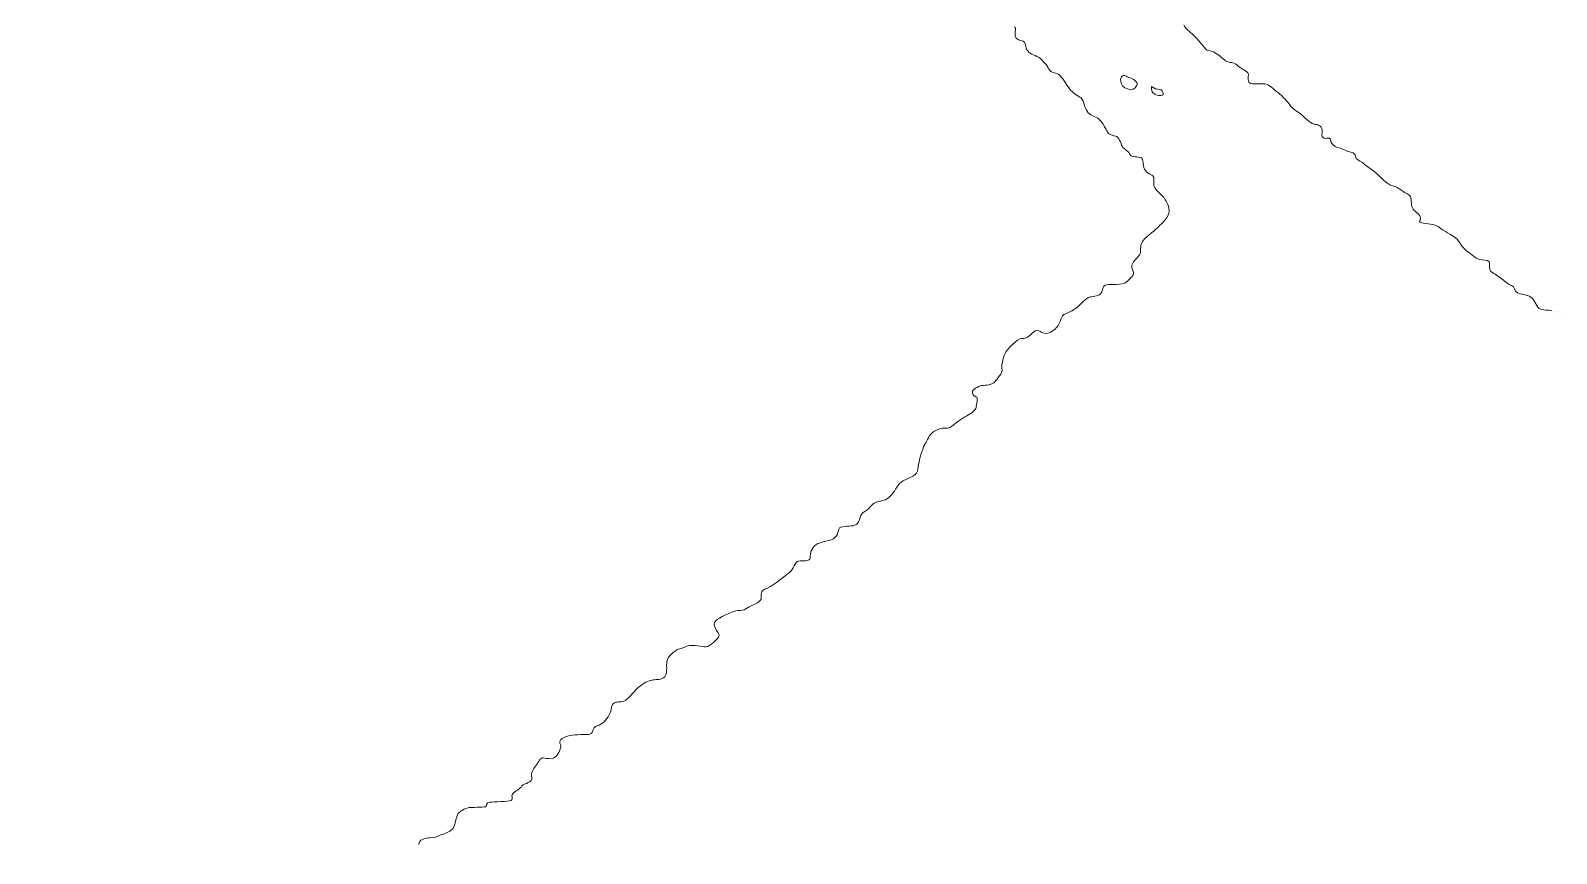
# Model space of a CAD drawing. Header units: millimetres. Extents: x 7106 to 73427, y -466 to 50348.
# Drawn here: x 42360 to 42432.5, y 7501 to 7540.1 of the extents above; entities that cross this region are included whole.
import ezdxf

# ---------------------------------------------------------------- set-up
doc = ezdxf.new("R2010")
doc.units = ezdxf.units.MM
doc.layers.add('02', color=1, linetype='Continuous')
doc.layers.add('Cotas', color=1, linetype='Continuous')

# ---------------------------------------------------------------- blocks, each defined once
blk = doc.blocks.new('ESTACIÓN DE TRABAJO VIVOTECK')
at = {"layer": '02', "transparency": 33554559}
h = blk.add_hatch(color=256, dxfattribs=at)
h.paths.add_polyline_path([(-213.38, 1868.74, 0.208775), (-213.06, 1868.54)], flags=0)
h.paths.add_polyline_path([(-247.13, 1907.79, 0.017813), (-246.83, 1907.91)], flags=0)
h.paths.add_polyline_path([(-241.16, 1904.57), (-240.74, 1904.2)], flags=0)
h.paths.add_polyline_path([(-239.72, 1904.11), (-239.25, 1903.87)], flags=0)
h.paths.add_polyline_path([(-238.55, 1902.82), (-238.28, 1902.41), (-237.78, 1902.11)], flags=0)
h.paths.add_polyline_path([(-236.83, 1901.46), (-236.46, 1900.89), (-235.69, 1900.7)], flags=0)
h.paths.add_polyline_path([(-234.29, 1899.61), (-233.88, 1899.5), (-233.63, 1899.1), (-233.35, 1898.75), (-233.23, 1898.52), (-232.89, 1898.44), (-232.13, 1897.82), (-231.39, 1897.22)], flags=0)
h.paths.add_polyline_path([(-230.34, 1895.99, 0.009659), (-230.81, 1896.39)], flags=0)
h.paths.add_polyline_path([(-229.23, 1894.64), (-228.84, 1894.08), (-227.76, 1893.22), (-227.08, 1892.71)], flags=0)
h.paths.add_polyline_path([(-213.3, 1879.29), (-212.73, 1878.89)], flags=0)
h.paths.add_polyline_path([(-158.5, 1833.25, 0.058787), (-157.84, 1833.16)], flags=0)
h.paths.add_polyline_path([(-113.23, 1798.2), (-113.23, 1796.38)], flags=0)
h.paths.add_polyline_path([(-220.28, 1722.04, 0.004771), (-221.14, 1722.42)], flags=0)
h.paths.add_polyline_path([(-226.5, 1726.93, 0.101359), (-226.96, 1727.49)], flags=0)
h.paths.add_polyline_path([(-226.96, 1727.49), (-227.79, 1727.79)], flags=0)
h.paths.add_polyline_path([(-234.18, 1730.61), (-234.99, 1731.27), (-235.51, 1732.11)], flags=0)
h.paths.add_polyline_path([(-240.63, 1738.19, 0.039421), (-239.62, 1738.16)], flags=0)
h.paths.add_polyline_path([(-240.63, 1738.19), (-241.36, 1738.77), (-242.34, 1739.78), (-243.54, 1740.38), (-244.49, 1740.08)], flags=0)
h.paths.add_polyline_path([(-253.14, 1748.83), (-254.25, 1749.41), (-254.64, 1749.9)], flags=0)
h.paths.add_polyline_path([(-265.67, 1763.61), (-266.25, 1764.36)], flags=0)
h.paths.add_polyline_path([(-265.35, 1770.82), (-264.81, 1771.28)], flags=0)
h.paths.add_polyline_path([(-254.08, 1784.22), (-253.89, 1784.59), (-253.44, 1784.59)], flags=0)
at = {"layer": '02', "lineweight": 18}
blk.add_lwpolyline([(-186.86, 1849.15), (-186.56, 1848.99)], dxfattribs=at)
for points in [[(-196.43, 1852.57), (-196.64, 1852.79), (-196.37, 1853.29), (-196.57, 1853.37)], [(-195.84, 1852.28), (-195.93, 1852.4), (-196.27, 1852.36), (-196.43, 1852.57)], [(-184.57, 1853.51), (-184.44, 1853.23), (-184.33, 1853.19), (-183.96, 1852.85)], [(-183.96, 1852.85), (-183.59, 1852.54), (-183.07, 1851.84), (-182.93, 1851.73)], [(-195.62, 1851.67), (-195.82, 1851.84), (-195.74, 1852.17), (-195.84, 1852.28)], [(-194.75, 1851.15), (-195.01, 1851.35), (-195.45, 1851.41), (-195.62, 1851.67)], [(-182.93, 1851.73), (-182.75, 1851.66), (-182.53, 1851.67), (-182.27, 1851.48)], [(-182.27, 1851.48), (-181.97, 1851.31), (-181.75, 1851.04), (-181.53, 1850.92)], [(-194.12, 1850.37), (-194.27, 1850.65), (-194.53, 1850.98), (-194.75, 1851.15)], [(-193.44, 1850.01), (-193.61, 1850.11), (-193.97, 1850.11), (-194.12, 1850.37)], [(-181.53, 1850.92), (-181.35, 1850.81), (-181.05, 1850.9), (-180.78, 1850.65)], [(-180.78, 1850.65), (-180.55, 1850.41), (-180.03, 1850.25), (-179.99, 1850.03)], [(-192.79, 1849.15), (-192.98, 1849.49), (-193.32, 1849.93), (-193.44, 1850.01)], [(-188.8, 1849.1), (-188.94, 1849.17), (-189.06, 1849.49), (-189.04, 1849.63)], [(-189.04, 1849.63), (-189.04, 1849.73), (-188.94, 1849.95), (-188.84, 1849.93)], [(-188.84, 1849.93), (-188.7, 1849.93), (-188.62, 1849.83), (-188.46, 1849.79)], [(-188.46, 1849.79), (-188.33, 1849.76), (-188.18, 1849.67), (-188.11, 1849.63)], [(-187.86, 1849.3), (-187.94, 1849.17), (-188.06, 1848.89), (-188.31, 1848.92)], [(-188.11, 1849.63), (-188.03, 1849.55), (-187.82, 1849.41), (-187.86, 1849.3)], [(-179.99, 1850.03), (-179.99, 1849.81), (-180.08, 1849.41), (-179.83, 1849.35)], [(-179.83, 1849.35), (-179.57, 1849.31), (-178.79, 1849.41), (-178.56, 1849.24)], [(-191.94, 1848.4), (-192.19, 1848.54), (-192.56, 1848.78), (-192.79, 1849.15)], [(-191.42, 1847.39), (-191.61, 1847.69), (-191.66, 1848.27), (-191.94, 1848.4)], [(-188.31, 1848.92), (-188.55, 1848.96), (-188.75, 1849.05), (-188.8, 1849.1)], [(-186.84, 1848.87), (-186.88, 1848.92), (-186.86, 1849.15), (-186.86, 1849.15)], [(-186.63, 1848.61), (-186.73, 1848.71), (-186.8, 1848.68), (-186.84, 1848.87)], [(-186.16, 1848.51), (-186.46, 1848.52), (-186.48, 1848.52), (-186.63, 1848.61)], [(-186.56, 1848.99), (-186.56, 1848.99), (-186.3, 1848.92), (-186.18, 1848.91)], [(-186.18, 1848.91), (-186.08, 1848.87), (-185.86, 1848.51), (-186.16, 1848.51)], [(-178.56, 1849.24), (-178.34, 1849.1), (-177.89, 1848.7), (-177.67, 1848.52)], [(-177.67, 1848.52), (-177.47, 1848.32), (-177.1, 1847.95), (-177.01, 1847.78)], [(-190.66, 1846.9), (-190.92, 1847.04), (-191.21, 1847.08), (-191.42, 1847.39)], [(-177.01, 1847.78), (-176.91, 1847.58), (-176.46, 1847.35), (-176.16, 1847.08)], [(-190.02, 1846), (-190.14, 1846.26), (-190.39, 1846.69), (-190.66, 1846.9)], [(-176.16, 1847.08), (-175.87, 1846.84), (-175.75, 1846.68), (-175.47, 1846.53)], [(-175.47, 1846.53), (-175.23, 1846.4), (-174.9, 1846.5), (-174.8, 1846.17)], [(-174.8, 1846.17), (-174.7, 1845.82), (-174.9, 1845.68), (-174.7, 1845.54)], [(-189.38, 1845.63), (-189.49, 1845.66), (-189.92, 1845.72), (-190.02, 1846)], [(-188.94, 1844.92), (-189, 1845.1), (-189.2, 1845.6), (-189.38, 1845.63)], [(-174.7, 1845.54), (-174.53, 1845.36), (-174.22, 1845.63), (-174.18, 1845.36)], [(-174.18, 1845.36), (-174.12, 1845.14), (-174.03, 1845.01), (-173.85, 1844.9)], [(-188.42, 1844.38), (-188.53, 1844.62), (-188.87, 1844.74), (-188.94, 1844.92)], [(-187.66, 1844.12), (-187.96, 1844.2), (-188.33, 1844.12), (-188.42, 1844.38)], [(-187.39, 1843.42), (-187.49, 1843.78), (-187.39, 1844.07), (-187.66, 1844.12)], [(-173.85, 1844.9), (-173.63, 1844.77), (-173.54, 1844.84), (-173.22, 1844.67)], [(-173.22, 1844.67), (-172.88, 1844.46), (-172.43, 1844.52), (-172.4, 1844.21)], [(-172.4, 1844.21), (-172.38, 1843.93), (-172.16, 1843.93), (-171.92, 1843.77)], [(-186.76, 1842.81), (-186.92, 1842.96), (-187.31, 1843.04), (-187.39, 1843.42)], [(-186.68, 1842.13), (-186.72, 1842.44), (-186.63, 1842.71), (-186.76, 1842.81)], [(-171.92, 1843.77), (-171.68, 1843.56), (-171.63, 1843.52), (-171.14, 1843.17)], [(-171.14, 1843.17), (-170.66, 1842.81), (-170.18, 1842.21), (-169.84, 1842.13)], [(-185.99, 1841.3), (-186.16, 1841.5), (-186.65, 1841.86), (-186.68, 1842.13)], [(-169.84, 1842.13), (-169.54, 1842.06), (-169.2, 1841.86), (-169.06, 1841.73)], [(-169.06, 1841.73), (-168.91, 1841.58), (-168.63, 1841.58), (-168.52, 1841.35)], [(-185.6, 1840.34), (-185.64, 1840.82), (-185.86, 1841.09), (-185.99, 1841.3)], [(-168.52, 1841.35), (-168.42, 1841.13), (-168.5, 1840.67), (-168.31, 1840.45)], [(-186.34, 1839.23), (-186.16, 1839.47), (-185.6, 1839.82), (-185.6, 1840.34)], [(-168.31, 1840.45), (-168.14, 1840.24), (-167.81, 1840.07), (-167.8, 1839.82)], [(-167.8, 1839.82), (-167.8, 1839.54), (-168, 1839.57), (-167.7, 1839.49)], [(-187.42, 1838.27), (-187.21, 1838.55), (-186.51, 1839.03), (-186.34, 1839.23)], [(-167.7, 1839.49), (-167.43, 1839.4), (-166.75, 1839.4), (-166.54, 1839.23)], [(-166.54, 1839.23), (-166.34, 1839.03), (-165.75, 1838.69), (-165.48, 1838.55)], [(-165.48, 1838.55), (-165.23, 1838.37), (-165.15, 1838.29), (-164.99, 1838.05)], [(-188.18, 1836.63), (-188.06, 1836.86), (-187.66, 1837.15), (-187.64, 1837.42)], [(-187.64, 1837.42), (-187.62, 1837.76), (-187.64, 1838.01), (-187.42, 1838.27)], [(-164.99, 1838.05), (-164.87, 1837.8), (-164.71, 1837.62), (-164.41, 1837.42)], [(-164.41, 1837.42), (-164.13, 1837.2), (-163.83, 1836.94), (-163.6, 1836.9)], [(-188.13, 1836), (-188.22, 1836.23), (-188.31, 1836.45), (-188.18, 1836.63)], [(-163.6, 1836.9), (-163.39, 1836.81), (-163.05, 1836.9), (-162.95, 1836.74)], [(-162.95, 1836.74), (-162.84, 1836.61), (-163, 1836.15), (-162.78, 1836.01)], [(-190.02, 1835.11), (-189.72, 1835.15), (-188.94, 1835.05), (-188.64, 1835.29)], [(-188.64, 1835.29), (-188.33, 1835.56), (-188.11, 1835.74), (-188.13, 1836)], [(-162.78, 1836.01), (-162.59, 1835.91), (-162.26, 1835.67), (-162.01, 1835.5)], [(-162.01, 1835.5), (-161.78, 1835.31), (-161.59, 1835.13), (-161.35, 1835.05)], [(-192.23, 1833.43), (-191.81, 1833.73), (-191.53, 1834.2), (-191.21, 1834.25)], [(-191.21, 1834.25), (-190.92, 1834.26), (-190.54, 1834.33), (-190.42, 1834.53)], [(-190.42, 1834.53), (-190.3, 1834.69), (-190.35, 1835.09), (-190.02, 1835.11)], [(-161.35, 1835.05), (-161.13, 1834.99), (-161.15, 1834.66), (-160.94, 1834.54)], [(-160.94, 1834.54), (-160.75, 1834.43), (-160.23, 1834.43), (-159.95, 1834.2)], [(-159.95, 1834.2), (-159.67, 1833.99), (-159.61, 1833.49), (-159.29, 1833.37)], [(-193.07, 1832.99), (-192.91, 1833.07), (-192.63, 1833.17), (-192.23, 1833.43)], [(-159.29, 1833.37), (-158.93, 1833.29), (-158.89, 1833.35), (-158.5, 1833.25)], [(-194.12, 1831.69), (-193.81, 1831.83), (-193.51, 1832.09), (-193.41, 1832.31)], [(-193.41, 1832.31), (-193.28, 1832.51), (-193.21, 1832.95), (-193.07, 1832.99)], [(-197.23, 1830.24), (-197.09, 1830.54), (-196.37, 1831.3), (-196.03, 1831.3)], [(-196.03, 1831.3), (-195.71, 1831.3), (-195.52, 1831.46), (-195.33, 1831.65)], [(-195.33, 1831.65), (-195.15, 1831.83), (-195.01, 1831.93), (-194.77, 1831.83)], [(-194.77, 1831.83), (-194.59, 1831.69), (-194.36, 1831.59), (-194.12, 1831.69)], [(-197.44, 1829.09), (-197.52, 1829.28), (-197.37, 1829.92), (-197.23, 1830.24)], [(-197.94, 1828.24), (-197.81, 1828.44), (-197.37, 1828.87), (-197.44, 1829.09)], [(-199.53, 1827.56), (-199.47, 1827.74), (-198.98, 1827.98), (-198.82, 1827.98)], [(-198.82, 1827.98), (-198.68, 1827.98), (-198.08, 1828.02), (-197.94, 1828.24)], [(-199.29, 1827.18), (-199.47, 1827.22), (-199.58, 1827.38), (-199.53, 1827.56)], [(-199.27, 1826.41), (-199.27, 1826.58), (-199.1, 1827.15), (-199.29, 1827.18)], [(-201, 1825.08), (-200.8, 1825.27), (-200.24, 1825.69), (-199.97, 1825.8)], [(-199.97, 1825.8), (-199.68, 1825.94), (-199.27, 1826.27), (-199.27, 1826.41)], [(-202.66, 1824.26), (-202.54, 1824.62), (-201.94, 1824.94), (-201.68, 1824.94)], [(-201.68, 1824.94), (-201.4, 1824.94), (-201.15, 1824.92), (-201, 1825.08)], [(-203.12, 1823.28), (-202.97, 1823.82), (-202.79, 1823.96), (-202.66, 1824.26)], [(-203.44, 1821.91), (-203.35, 1822.27), (-203.32, 1822.78), (-203.12, 1823.28)], [(-204.58, 1821.13), (-204.29, 1821.38), (-203.54, 1821.51), (-203.44, 1821.91)], [(-206.21, 1819.76), (-205.78, 1819.85), (-205.58, 1819.85), (-205.27, 1820.23)], [(-205.27, 1820.23), (-204.92, 1820.6), (-204.92, 1820.91), (-204.58, 1821.13)], [(-207.68, 1818.21), (-207.46, 1818.45), (-207.55, 1818.86), (-207.15, 1819.05)], [(-207.15, 1819.05), (-206.75, 1819.28), (-206.67, 1819.67), (-206.21, 1819.76)], [(-209.25, 1817.22), (-208.94, 1817.45), (-209.16, 1817.97), (-208.72, 1817.97)], [(-208.72, 1817.97), (-208.3, 1818.03), (-207.89, 1817.97), (-207.68, 1818.21)], [(-210.63, 1816.69), (-210.29, 1816.95), (-209.52, 1816.92), (-209.25, 1817.22)], [(-211.03, 1815.77), (-211.03, 1816.09), (-210.95, 1816.46), (-210.63, 1816.69)], [(-214.06, 1813.63), (-213.47, 1813.91), (-212.89, 1814.47), (-212.51, 1814.71)], [(-212.51, 1814.71), (-212.17, 1814.95), (-212.13, 1815.51), (-211.86, 1815.54)], [(-211.86, 1815.54), (-211.6, 1815.57), (-211.03, 1815.48), (-211.03, 1815.77)], [(-214.51, 1812.84), (-214.42, 1813.2), (-214.69, 1813.4), (-214.06, 1813.63)], [(-215.47, 1812.22), (-215.15, 1812.46), (-214.61, 1812.54), (-214.51, 1812.84)], [(-217.81, 1811.18), (-217.71, 1811.46), (-216.87, 1811.79), (-216.57, 1811.92)], [(-216.57, 1811.92), (-216.23, 1812.09), (-215.75, 1811.98), (-215.47, 1812.22)], [(-217.5, 1810.36), (-217.63, 1810.6), (-217.91, 1810.95), (-217.81, 1811.18)], [(-221.14, 1808.56), (-221.04, 1808.85), (-220.46, 1809.33), (-220.26, 1809.33)], [(-220.26, 1809.33), (-220.02, 1809.33), (-219.89, 1809.58), (-219.37, 1809.56)], [(-219.37, 1809.56), (-218.84, 1809.55), (-218.41, 1809.37), (-218.19, 1809.55)], [(-218.19, 1809.55), (-217.99, 1809.68), (-217.38, 1810.11), (-217.5, 1810.36)], [(-221.33, 1807.35), (-221.08, 1807.64), (-221.28, 1808.33), (-221.14, 1808.56)], [(-222.14, 1807.12), (-221.9, 1807.18), (-221.59, 1807.09), (-221.33, 1807.35)], [(-224.12, 1805.67), (-223.83, 1805.84), (-223.47, 1806.39), (-223.06, 1806.7)], [(-223.06, 1806.7), (-222.7, 1807), (-222.38, 1807.09), (-222.14, 1807.12)], [(-225.26, 1804.65), (-225.06, 1805), (-225.16, 1805.41), (-224.88, 1805.5)], [(-224.88, 1805.5), (-224.64, 1805.63), (-224.4, 1805.5), (-224.12, 1805.67)], [(-226.48, 1803.41), (-226.35, 1803.65), (-226.35, 1803.83), (-226.09, 1803.89)], [(-226.09, 1803.89), (-225.79, 1803.95), (-225.44, 1804.29), (-225.26, 1804.65)], [(-228.68, 1802.45), (-228.68, 1802.55), (-228.88, 1802.73), (-228.68, 1802.9)], [(-228.68, 1802.9), (-228.52, 1803.07), (-228.01, 1803.24), (-227.48, 1803.24)], [(-227.48, 1803.24), (-226.96, 1803.3), (-226.66, 1803.15), (-226.48, 1803.41)], [(-229.06, 1801.68), (-228.83, 1801.89), (-228.68, 1802.34), (-228.68, 1802.45)], [(-230.75, 1800.21), (-230.82, 1800.52), (-230.64, 1800.81), (-230.49, 1801.01)], [(-230.49, 1801.01), (-230.28, 1801.25), (-230.17, 1801.6), (-230, 1801.6)], [(-230, 1801.6), (-229.81, 1801.6), (-229.36, 1801.43), (-229.06, 1801.68)], [(-232.1, 1799.05), (-231.95, 1799.25), (-231.59, 1799.39), (-231.45, 1799.61)], [(-231.45, 1799.61), (-231.29, 1799.82), (-230.64, 1799.84), (-230.75, 1800.21)], [(-233.69, 1798.47), (-233.43, 1798.47), (-232.43, 1798.53), (-232.22, 1798.58)], [(-232.22, 1798.58), (-232.01, 1798.69), (-232.25, 1798.86), (-232.1, 1799.05)], [(-236.26, 1796.71), (-236.16, 1797), (-236.06, 1797.62), (-235.9, 1797.73)], [(-235.9, 1797.73), (-235.73, 1797.86), (-235.4, 1798.09), (-235.1, 1798.09)], [(-235.1, 1798.09), (-234.84, 1798.09), (-233.99, 1798.13), (-233.99, 1798.13)], [(-233.99, 1798.13), (-233.99, 1798.13), (-233.99, 1798.47), (-233.69, 1798.47)], [(-237.18, 1796.15), (-236.97, 1796.2), (-236.38, 1796.42), (-236.26, 1796.71)], [(-238.74, 1795.46), (-238.79, 1795.81), (-238.28, 1795.94), (-237.94, 1795.94)], [(-237.94, 1795.94), (-237.57, 1795.94), (-237.38, 1796.08), (-237.18, 1796.15)]]:
    blk.add_open_spline(points, degree=3, dxfattribs=at)

msp = doc.modelspace()

# ---------------------------------------------------------------- block references
at = {"layer": 'Cotas', "xscale": 0.6706941871998696, "yscale": 0.6706941871998696, "zscale": 0.6706941871998696}
msp.add_blockref('ESTACIÓN DE TRABAJO VIVOTECK', (42538.618, 6297.251), dxfattribs=at)

doc.saveas('drawing.dxf')
